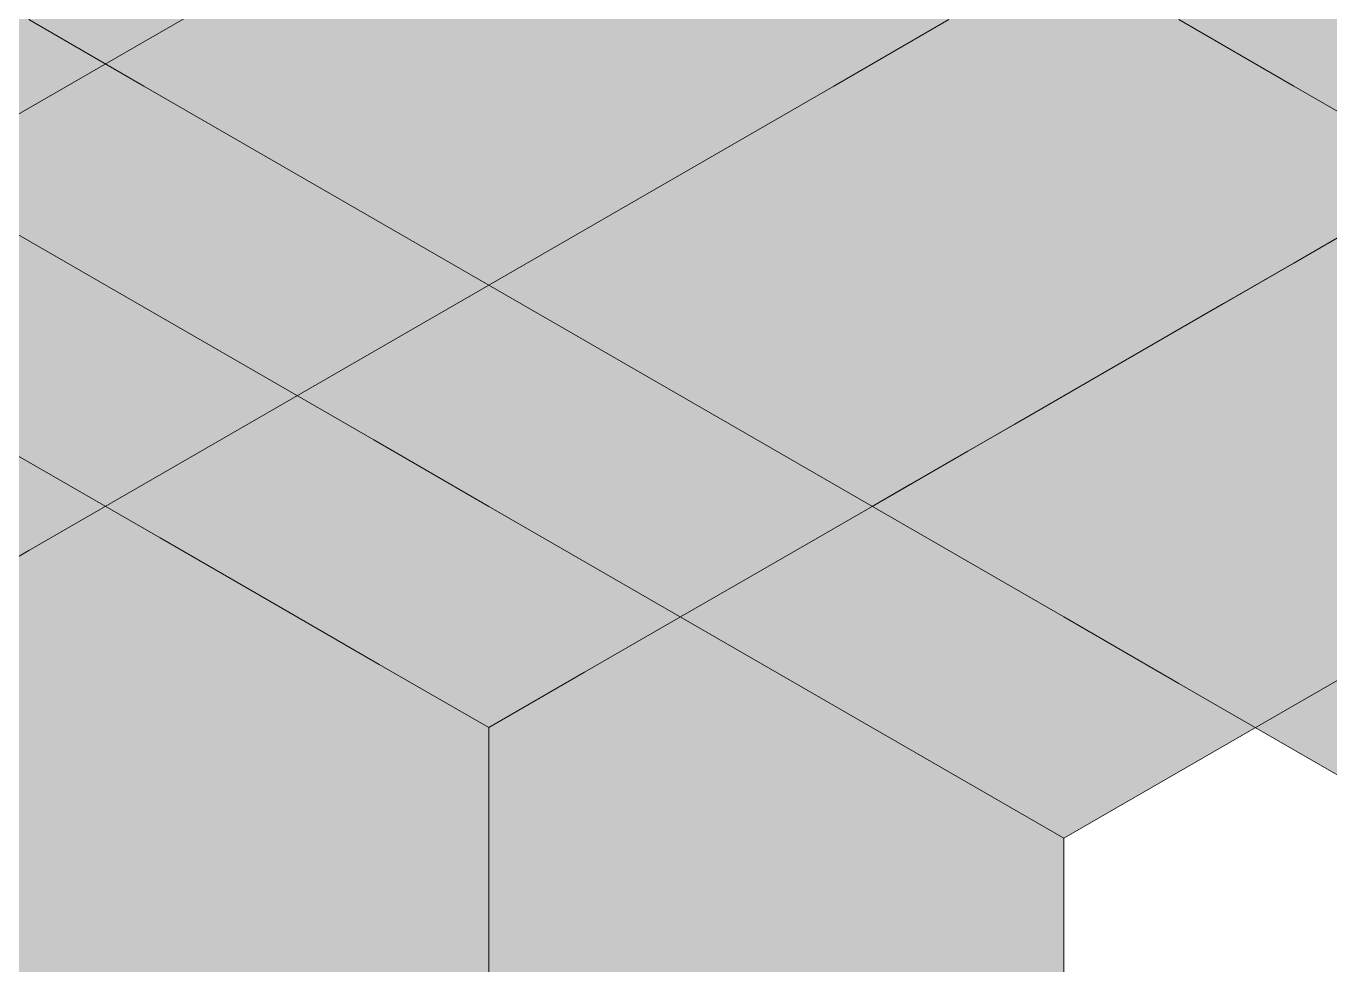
# Model space of a CAD drawing. Header units: metres. Extents: x 349122 to 349453, y 9281252 to 9281971.
# Drawn here: x 349264.4203 to 349264.7149, y 9281655.9414 to 9281656.1536 of the extents above; entities that cross this region are included whole.
import ezdxf

# ---------------------------------------------------------------- set-up
doc = ezdxf.new("R2010")
doc.units = ezdxf.units.M
doc.header["$LTSCALE"] = 0.25
doc.layers.add('ISO-3D', color=7, linetype='CONTINUOUS', lineweight=13)
doc.layers.add('ISO-3D-ARISTAS', color=250, linetype='CONTINUOUS', lineweight=13)

msp = doc.modelspace()

# ---------------------------------------------------------------- linework, layer by layer
at = {"layer": 'ISO-3D', "true_color": 0x9e9d98}
for points in [[(349264.47285, 9281656.15312), (349264.44687, 9281656.16812), (349264.47285, 9281656.18125), (349264.44687, 9281656.19625)], [(349264.52481, 9281656.15125), (349264.49883, 9281656.16625), (349264.52481, 9281656.17937), (349264.49883, 9281656.19437)], [(349264.57677, 9281656.14937), (349264.55079, 9281656.16437), (349264.57677, 9281656.1775), (349264.55079, 9281656.1925)], [(349264.62873, 9281656.1475), (349264.60275, 9281656.1625), (349264.62873, 9281656.17562), (349264.60275, 9281656.19062)], [(349264.68069, 9281656.14562), (349264.65471, 9281656.16062), (349264.68069, 9281656.17375), (349264.65471, 9281656.18875)], [(349264.73265, 9281656.14375), (349264.70667, 9281656.15875), (349264.73265, 9281656.17187), (349264.70667, 9281656.18687)], [(349264.44687, 9281656.14), (349264.42088, 9281656.155), (349264.44687, 9281656.16812), (349264.42088, 9281656.18312)], [(349264.70667, 9281656.14), (349264.68069, 9281656.155), (349264.70667, 9281656.16895), (349264.68069, 9281656.18395)], [(349264.49883, 9281656.13812), (349264.47285, 9281656.15312), (349264.49883, 9281656.16625), (349264.47285, 9281656.18125)], [(349264.55079, 9281656.13625), (349264.52481, 9281656.15125), (349264.55079, 9281656.16437), (349264.52481, 9281656.17937)], [(349264.60275, 9281656.13437), (349264.57677, 9281656.14937), (349264.60275, 9281656.1625), (349264.57677, 9281656.1775)], [(349264.65471, 9281656.1325), (349264.62873, 9281656.1475), (349264.65471, 9281656.16062), (349264.62873, 9281656.17562)], [(349264.70667, 9281656.13062), (349264.68069, 9281656.14562), (349264.70667, 9281656.15875), (349264.68069, 9281656.17375)], [(349264.47285, 9281656.125), (349264.44687, 9281656.14), (349264.47285, 9281656.15312), (349264.44687, 9281656.16812)], [(349264.73265, 9281656.125), (349264.70667, 9281656.14), (349264.73265, 9281656.15395), (349264.70667, 9281656.16895)], [(349264.52481, 9281656.12312), (349264.49883, 9281656.13812), (349264.52481, 9281656.15125), (349264.49883, 9281656.16625)], [(349264.57677, 9281656.12125), (349264.55079, 9281656.13625), (349264.57677, 9281656.14937), (349264.55079, 9281656.16437)], [(349264.62873, 9281656.11937), (349264.60275, 9281656.13437), (349264.62873, 9281656.1475), (349264.60275, 9281656.1625)], [(349264.68069, 9281656.1175), (349264.65471, 9281656.1325), (349264.68069, 9281656.14562), (349264.65471, 9281656.16062)], [(349264.73265, 9281656.11562), (349264.70667, 9281656.13062), (349264.73265, 9281656.14375), (349264.70667, 9281656.15875)], [(349264.49883, 9281656.11), (349264.47285, 9281656.125), (349264.49883, 9281656.13812), (349264.47285, 9281656.15312)], [(349264.55079, 9281656.10812), (349264.52481, 9281656.12312), (349264.55079, 9281656.13625), (349264.52481, 9281656.15125)], [(349264.60275, 9281656.10625), (349264.57677, 9281656.12125), (349264.60275, 9281656.13437), (349264.57677, 9281656.14937)], [(349264.65471, 9281656.10437), (349264.62873, 9281656.11937), (349264.65471, 9281656.1325), (349264.62873, 9281656.1475)], [(349264.70667, 9281656.1025), (349264.68069, 9281656.1175), (349264.70667, 9281656.13062), (349264.68069, 9281656.14562)], [(349264.52481, 9281656.095), (349264.49883, 9281656.11), (349264.52481, 9281656.12312), (349264.49883, 9281656.13812)], [(349264.57677, 9281656.09312), (349264.55079, 9281656.10812), (349264.57677, 9281656.12125), (349264.55079, 9281656.13625)], [(349264.62873, 9281656.09125), (349264.60275, 9281656.10625), (349264.62873, 9281656.11937), (349264.60275, 9281656.13437)], [(349264.68069, 9281656.08937), (349264.65471, 9281656.10437), (349264.68069, 9281656.1175), (349264.65471, 9281656.1325)], [(349264.73265, 9281656.0875), (349264.70667, 9281656.1025), (349264.73265, 9281656.11562), (349264.70667, 9281656.13062)], [(349264.55079, 9281656.08), (349264.52481, 9281656.095), (349264.55079, 9281656.10812), (349264.52481, 9281656.12312)], [(349264.60275, 9281656.07812), (349264.57677, 9281656.09312), (349264.60275, 9281656.10625), (349264.57677, 9281656.12125)], [(349264.42088, 9281656.08), (349264.3949, 9281656.095), (349264.42088, 9281656.105), (349264.3949, 9281656.12)], [(349264.65471, 9281656.07625), (349264.62873, 9281656.09125), (349264.65471, 9281656.10437), (349264.62873, 9281656.11937)], [(349264.70667, 9281656.07437), (349264.68069, 9281656.08937), (349264.70667, 9281656.1025), (349264.68069, 9281656.1175)], [(349264.57677, 9281656.065), (349264.55079, 9281656.08), (349264.57677, 9281656.09312), (349264.55079, 9281656.10812)], [(349264.62873, 9281656.06312), (349264.60275, 9281656.07812), (349264.62873, 9281656.09125), (349264.60275, 9281656.10625)], [(349264.44687, 9281656.065), (349264.42088, 9281656.08), (349264.44687, 9281656.09), (349264.42088, 9281656.105)], [(349264.68069, 9281656.06125), (349264.65471, 9281656.07625), (349264.68069, 9281656.08937), (349264.65471, 9281656.10437)], [(349264.73265, 9281656.05937), (349264.70667, 9281656.07437), (349264.73265, 9281656.0875), (349264.70667, 9281656.1025)], [(349264.42088, 9281656.055), (349264.3949, 9281656.07), (349264.42088, 9281656.08), (349264.3949, 9281656.095)], [(349264.60275, 9281656.05), (349264.57677, 9281656.065), (349264.60275, 9281656.07812), (349264.57677, 9281656.09312)], [(349264.65471, 9281656.04812), (349264.62873, 9281656.06312), (349264.65471, 9281656.07625), (349264.62873, 9281656.09125)], [(349264.47285, 9281656.05), (349264.44687, 9281656.065), (349264.47285, 9281656.075), (349264.44687, 9281656.09)], [(349264.70667, 9281656.04625), (349264.68069, 9281656.06125), (349264.70667, 9281656.07437), (349264.68069, 9281656.08937)], [(349264.44687, 9281656.04), (349264.42088, 9281656.055), (349264.44687, 9281656.065), (349264.42088, 9281656.08)], [(349264.62873, 9281656.035), (349264.60275, 9281656.05), (349264.62873, 9281656.06312), (349264.60275, 9281656.07812)], [(349264.49883, 9281656.035), (349264.47285, 9281656.05), (349264.49883, 9281656.06), (349264.47285, 9281656.075)], [(349264.68069, 9281656.03312), (349264.65471, 9281656.04812), (349264.68069, 9281656.06125), (349264.65471, 9281656.07625)], [(349264.73265, 9281656.03125), (349264.70667, 9281656.04625), (349264.73265, 9281656.05937), (349264.70667, 9281656.07437)], [(349264.42088, 9281656.03), (349264.3949, 9281656.045), (349264.42088, 9281656.055), (349264.3949, 9281656.07)], [(349264.42583, 9281656.02548), (349264.40109, 9281656.03976), (349264.42583, 9281656.05214), (349264.40109, 9281656.06643)], [(349264.47285, 9281656.025), (349264.44687, 9281656.04), (349264.47285, 9281656.05), (349264.44687, 9281656.065)], [(349264.65471, 9281656.02), (349264.62873, 9281656.035), (349264.65471, 9281656.04812), (349264.62873, 9281656.06312)], [(349264.52481, 9281656.02), (349264.49883, 9281656.035), (349264.52481, 9281656.045), (349264.49883, 9281656.06)], [(349264.70667, 9281656.01812), (349264.68069, 9281656.03312), (349264.70667, 9281656.04625), (349264.68069, 9281656.06125)], [(349264.44687, 9281656.015), (349264.42088, 9281656.03), (349264.44687, 9281656.04), (349264.42088, 9281656.055)], [(349264.45058, 9281656.01119), (349264.42583, 9281656.02548), (349264.45058, 9281656.03786), (349264.42583, 9281656.05214)], [(349264.49883, 9281656.01), (349264.47285, 9281656.025), (349264.49883, 9281656.035), (349264.47285, 9281656.05)], [(349264.68069, 9281656.005), (349264.65471, 9281656.02), (349264.68069, 9281656.03312), (349264.65471, 9281656.04812)], [(349264.42088, 9281656.005), (349264.3949, 9281656.02), (349264.42088, 9281656.03), (349264.3949, 9281656.045)], [(349264.55079, 9281656.005), (349264.52481, 9281656.02), (349264.55079, 9281656.03), (349264.52481, 9281656.045)], [(349264.73265, 9281656.00312), (349264.70667, 9281656.01812), (349264.73265, 9281656.03125), (349264.70667, 9281656.04625)], [(349264.42583, 9281655.99881), (349264.40109, 9281656.0131), (349264.42583, 9281656.02548), (349264.40109, 9281656.03976)], [(349264.47285, 9281656), (349264.44687, 9281656.015), (349264.47285, 9281656.025), (349264.44687, 9281656.04)], [(349264.47532, 9281655.9969), (349264.45058, 9281656.01119), (349264.47532, 9281656.02357), (349264.45058, 9281656.03786)], [(349264.52481, 9281655.995), (349264.49883, 9281656.01), (349264.52481, 9281656.02), (349264.49883, 9281656.035)], [(349264.70667, 9281655.99), (349264.68069, 9281656.005), (349264.70667, 9281656.01812), (349264.68069, 9281656.03312)], [(349264.44687, 9281655.99), (349264.42088, 9281656.005), (349264.44687, 9281656.015), (349264.42088, 9281656.03)], [(349264.57677, 9281655.99), (349264.55079, 9281656.005), (349264.57677, 9281656.015), (349264.55079, 9281656.03)], [(349264.45058, 9281655.98452), (349264.42583, 9281655.99881), (349264.45058, 9281656.01119), (349264.42583, 9281656.02548)], [(349264.49883, 9281655.985), (349264.47285, 9281656), (349264.49883, 9281656.01), (349264.47285, 9281656.025)], [(349264.50006, 9281655.98262), (349264.47532, 9281655.9969), (349264.50006, 9281656.00929), (349264.47532, 9281656.02357)], [(349264.42088, 9281655.97687), (349264.3949, 9281655.99187), (349264.42088, 9281656.005), (349264.3949, 9281656.02)], [(349264.55079, 9281655.98), (349264.52481, 9281655.995), (349264.55079, 9281656.005), (349264.52481, 9281656.02)], [(349264.73265, 9281655.975), (349264.70667, 9281655.99), (349264.73265, 9281656.00312), (349264.70667, 9281656.01812)], [(349264.47285, 9281655.975), (349264.44687, 9281655.99), (349264.47285, 9281656), (349264.44687, 9281656.015)], [(349264.60275, 9281655.975), (349264.57677, 9281655.99), (349264.60275, 9281656), (349264.57677, 9281656.015)], [(349264.42583, 9281655.97214), (349264.40109, 9281655.98643), (349264.42583, 9281655.99881), (349264.40109, 9281656.0131)], [(349264.47532, 9281655.97024), (349264.45058, 9281655.98452), (349264.47532, 9281655.9969), (349264.45058, 9281656.01119)], [(349264.52481, 9281655.97), (349264.49883, 9281655.985), (349264.52481, 9281655.995), (349264.49883, 9281656.01)], [(349264.52481, 9281655.96833), (349264.50006, 9281655.98262), (349264.52481, 9281655.995), (349264.50006, 9281656.00929)], [(349264.44687, 9281655.96187), (349264.42088, 9281655.97687), (349264.44687, 9281655.99), (349264.42088, 9281656.005)], [(349264.57677, 9281655.965), (349264.55079, 9281655.98), (349264.57677, 9281655.99), (349264.55079, 9281656.005)], [(349264.49883, 9281655.96), (349264.47285, 9281655.975), (349264.49883, 9281655.985), (349264.47285, 9281656)], [(349264.62873, 9281655.96), (349264.60275, 9281655.975), (349264.62873, 9281655.985), (349264.60275, 9281656)], [(349264.45058, 9281655.95786), (349264.42583, 9281655.97214), (349264.45058, 9281655.98452), (349264.42583, 9281655.99881)], [(349264.50006, 9281655.95595), (349264.47532, 9281655.97024), (349264.50006, 9281655.98262), (349264.47532, 9281655.9969)], [(349264.55079, 9281655.955), (349264.52481, 9281655.97), (349264.55079, 9281655.98), (349264.52481, 9281655.995)], [(349264.42088, 9281655.94875), (349264.3949, 9281655.96375), (349264.42088, 9281655.97687), (349264.3949, 9281655.99187)], [(349264.47285, 9281655.94687), (349264.44687, 9281655.96187), (349264.47285, 9281655.975), (349264.44687, 9281655.99)], [(349264.60275, 9281655.95), (349264.57677, 9281655.965), (349264.60275, 9281655.975), (349264.57677, 9281655.99)], [(349264.42583, 9281655.95214), (349264.40109, 9281655.96643), (349264.42583, 9281655.97214), (349264.40109, 9281655.98643)], [(349264.47532, 9281655.94357), (349264.45058, 9281655.95786), (349264.47532, 9281655.97024), (349264.45058, 9281655.98452)], [(349264.52481, 9281655.945), (349264.49883, 9281655.96), (349264.52481, 9281655.97), (349264.49883, 9281655.985)], [(349264.52481, 9281655.94167), (349264.50006, 9281655.95595), (349264.52481, 9281655.96833), (349264.50006, 9281655.98262)], [(349264.65471, 9281655.945), (349264.62873, 9281655.96), (349264.65471, 9281655.97), (349264.62873, 9281655.985)], [(349264.57677, 9281655.94), (349264.55079, 9281655.955), (349264.57677, 9281655.965), (349264.55079, 9281655.98)], [(349264.44687, 9281655.93375), (349264.42088, 9281655.94875), (349264.44687, 9281655.96187), (349264.42088, 9281655.97687)], [(349264.49883, 9281655.93187), (349264.47285, 9281655.94687), (349264.49883, 9281655.96), (349264.47285, 9281655.975)], [(349264.62873, 9281655.935), (349264.60275, 9281655.95), (349264.62873, 9281655.96), (349264.60275, 9281655.975)], [(349264.45058, 9281655.93786), (349264.42583, 9281655.95214), (349264.45058, 9281655.95786), (349264.42583, 9281655.97214)], [(349264.50006, 9281655.92929), (349264.47532, 9281655.94357), (349264.50006, 9281655.95595), (349264.47532, 9281655.97024)], [(349264.55079, 9281655.93), (349264.52481, 9281655.945), (349264.55079, 9281655.955), (349264.52481, 9281655.97)], [(349264.42583, 9281655.9232), (349264.40109, 9281655.93748), (349264.42583, 9281655.95214), (349264.40109, 9281655.96643)], [(349264.60275, 9281655.925), (349264.57677, 9281655.94), (349264.60275, 9281655.95), (349264.57677, 9281655.965)], [(349264.42088, 9281655.92062), (349264.3949, 9281655.93562), (349264.42088, 9281655.94875), (349264.3949, 9281655.96375)], [(349264.47285, 9281655.91875), (349264.44687, 9281655.93375), (349264.47285, 9281655.94687), (349264.44687, 9281655.96187)], [(349264.52481, 9281655.91687), (349264.49883, 9281655.93187), (349264.52481, 9281655.945), (349264.49883, 9281655.96)], [(349264.65471, 9281655.92), (349264.62873, 9281655.935), (349264.65471, 9281655.945), (349264.62873, 9281655.96)], [(349264.47532, 9281655.92357), (349264.45058, 9281655.93786), (349264.47532, 9281655.94357), (349264.45058, 9281655.95786)], [(349264.52481, 9281655.915), (349264.50006, 9281655.92929), (349264.52481, 9281655.94167), (349264.50006, 9281655.95595)], [(349264.57677, 9281655.915), (349264.55079, 9281655.93), (349264.57677, 9281655.94), (349264.55079, 9281655.955)], [(349264.45058, 9281655.90891), (349264.42583, 9281655.9232), (349264.45058, 9281655.93786), (349264.42583, 9281655.95214)], [(349264.62873, 9281655.91), (349264.60275, 9281655.925), (349264.62873, 9281655.935), (349264.60275, 9281655.95)], [(349264.44687, 9281655.90562), (349264.42088, 9281655.92062), (349264.44687, 9281655.93375), (349264.42088, 9281655.94875)], [(349264.49883, 9281655.90375), (349264.47285, 9281655.91875), (349264.49883, 9281655.93187), (349264.47285, 9281655.94687)], [(349264.55079, 9281655.90187), (349264.52481, 9281655.91687), (349264.55079, 9281655.93), (349264.52481, 9281655.945)], [(349264.50006, 9281655.90929), (349264.47532, 9281655.92357), (349264.50006, 9281655.92929), (349264.47532, 9281655.94357)]]:
    msp.add_solid(points, dxfattribs=at)
at = {"layer": 'ISO-3D', "true_color": 0x8e8d88}
for points in [[(349264.60275, 9281656.165), (349264.57677, 9281656.15), (349264.60275, 9281656.19), (349264.57677, 9281656.175)], [(349264.55079, 9281656.16), (349264.52481, 9281656.145), (349264.55079, 9281656.185), (349264.52481, 9281656.17)], [(349264.49883, 9281656.155), (349264.47285, 9281656.14), (349264.49883, 9281656.18), (349264.47285, 9281656.165)], [(349264.62873, 9281656.155), (349264.60275, 9281656.14), (349264.62873, 9281656.18), (349264.60275, 9281656.165)], [(349264.57677, 9281656.15), (349264.55079, 9281656.135), (349264.57677, 9281656.175), (349264.55079, 9281656.16)], [(349264.52481, 9281656.145), (349264.49883, 9281656.13), (349264.52481, 9281656.17), (349264.49883, 9281656.155)], [(349264.47285, 9281656.14), (349264.44687, 9281656.125), (349264.47285, 9281656.165), (349264.44687, 9281656.15)], [(349264.60275, 9281656.14), (349264.57677, 9281656.125), (349264.60275, 9281656.165), (349264.57677, 9281656.15)], [(349264.55079, 9281656.135), (349264.52481, 9281656.12), (349264.55079, 9281656.16), (349264.52481, 9281656.145)], [(349264.49883, 9281656.13), (349264.47285, 9281656.115), (349264.49883, 9281656.155), (349264.47285, 9281656.14)], [(349264.44687, 9281656.125), (349264.42088, 9281656.11), (349264.44687, 9281656.15), (349264.42088, 9281656.135)], [(349264.57677, 9281656.125), (349264.55079, 9281656.11), (349264.57677, 9281656.15), (349264.55079, 9281656.135)], [(349264.52481, 9281656.12), (349264.49883, 9281656.105), (349264.52481, 9281656.145), (349264.49883, 9281656.13)], [(349264.47285, 9281656.115), (349264.44687, 9281656.1), (349264.47285, 9281656.14), (349264.44687, 9281656.125)], [(349264.42088, 9281656.11), (349264.3949, 9281656.095), (349264.42088, 9281656.135), (349264.3949, 9281656.12)], [(349264.55079, 9281656.11), (349264.52481, 9281656.095), (349264.55079, 9281656.135), (349264.52481, 9281656.12)], [(349264.49883, 9281656.105), (349264.47285, 9281656.09), (349264.49883, 9281656.13), (349264.47285, 9281656.115)], [(349264.44687, 9281656.1), (349264.42088, 9281656.085), (349264.44687, 9281656.125), (349264.42088, 9281656.11)], [(349264.52481, 9281656.095), (349264.49883, 9281656.08), (349264.52481, 9281656.12), (349264.49883, 9281656.105)], [(349264.47285, 9281656.09), (349264.44687, 9281656.075), (349264.47285, 9281656.115), (349264.44687, 9281656.1)], [(349264.73265, 9281656.08833), (349264.70667, 9281656.07333), (349264.73265, 9281656.115), (349264.70667, 9281656.1)], [(349264.42088, 9281656.085), (349264.3949, 9281656.07), (349264.42088, 9281656.11), (349264.3949, 9281656.095)], [(349264.49883, 9281656.08), (349264.47285, 9281656.065), (349264.49883, 9281656.105), (349264.47285, 9281656.09)], [(349264.44687, 9281656.075), (349264.42088, 9281656.06), (349264.44687, 9281656.1), (349264.42088, 9281656.085)], [(349264.70667, 9281656.07333), (349264.68069, 9281656.05833), (349264.70667, 9281656.1), (349264.68069, 9281656.085)], [(349264.47285, 9281656.065), (349264.44687, 9281656.05), (349264.47285, 9281656.09), (349264.44687, 9281656.075)], [(349264.73265, 9281656.06167), (349264.70667, 9281656.04667), (349264.73265, 9281656.08833), (349264.70667, 9281656.07333)], [(349264.42088, 9281656.06), (349264.3949, 9281656.045), (349264.42088, 9281656.085), (349264.3949, 9281656.07)], [(349264.68069, 9281656.05833), (349264.65471, 9281656.04333), (349264.68069, 9281656.085), (349264.65471, 9281656.07)], [(349264.44687, 9281656.05), (349264.42088, 9281656.035), (349264.44687, 9281656.075), (349264.42088, 9281656.06)], [(349264.70667, 9281656.04667), (349264.68069, 9281656.03167), (349264.70667, 9281656.07333), (349264.68069, 9281656.05833)], [(349264.65471, 9281656.04333), (349264.63306, 9281656.03083), (349264.65471, 9281656.07), (349264.63306, 9281656.0575)], [(349264.42088, 9281656.035), (349264.3949, 9281656.02), (349264.42088, 9281656.06), (349264.3949, 9281656.045)], [(349264.73265, 9281656.035), (349264.70667, 9281656.02), (349264.73265, 9281656.06167), (349264.70667, 9281656.04667)], [(349264.63306, 9281656.03083), (349264.61141, 9281656.01833), (349264.63306, 9281656.0575), (349264.61141, 9281656.045)], [(349264.68069, 9281656.03167), (349264.65471, 9281656.01667), (349264.68069, 9281656.05833), (349264.65471, 9281656.04333)], [(349264.61141, 9281656.01833), (349264.58976, 9281656.00583), (349264.61141, 9281656.045), (349264.58976, 9281656.0325)], [(349264.70667, 9281656.02), (349264.68069, 9281656.005), (349264.70667, 9281656.04667), (349264.68069, 9281656.03167)], [(349264.65471, 9281656.01667), (349264.63306, 9281656.00417), (349264.65471, 9281656.04333), (349264.63306, 9281656.03083)], [(349264.58976, 9281656.00583), (349264.56811, 9281655.99333), (349264.58976, 9281656.0325), (349264.56811, 9281656.02)], [(349264.73265, 9281656.015), (349264.70667, 9281656), (349264.73265, 9281656.035), (349264.70667, 9281656.02)], [(349264.63306, 9281656.00417), (349264.61141, 9281655.99167), (349264.63306, 9281656.03083), (349264.61141, 9281656.01833)], [(349264.68069, 9281656.005), (349264.65471, 9281655.99), (349264.68069, 9281656.03167), (349264.65471, 9281656.01667)], [(349264.56811, 9281655.99333), (349264.54646, 9281655.98083), (349264.56811, 9281656.02), (349264.54646, 9281656.0075)], [(349264.61141, 9281655.99167), (349264.58976, 9281655.97917), (349264.61141, 9281656.01833), (349264.58976, 9281656.00583)], [(349264.70667, 9281656), (349264.68069, 9281655.985), (349264.70667, 9281656.02), (349264.68069, 9281656.005)], [(349264.65471, 9281655.99), (349264.63306, 9281655.9775), (349264.65471, 9281656.01667), (349264.63306, 9281656.00417)], [(349264.54646, 9281655.98083), (349264.52481, 9281655.96833), (349264.54646, 9281656.0075), (349264.52481, 9281655.995)], [(349264.58976, 9281655.97917), (349264.56811, 9281655.96667), (349264.58976, 9281656.00583), (349264.56811, 9281655.99333)], [(349264.63306, 9281655.9775), (349264.61141, 9281655.965), (349264.63306, 9281656.00417), (349264.61141, 9281655.99167)], [(349264.68069, 9281655.985), (349264.65471, 9281655.97), (349264.68069, 9281656.005), (349264.65471, 9281655.99)], [(349264.56811, 9281655.96667), (349264.54646, 9281655.95417), (349264.56811, 9281655.99333), (349264.54646, 9281655.98083)], [(349264.61141, 9281655.965), (349264.58976, 9281655.9525), (349264.61141, 9281655.99167), (349264.58976, 9281655.97917)], [(349264.65471, 9281655.97), (349264.63306, 9281655.9575), (349264.65471, 9281655.99), (349264.63306, 9281655.9775)], [(349264.54646, 9281655.95417), (349264.52481, 9281655.94167), (349264.54646, 9281655.98083), (349264.52481, 9281655.96833)], [(349264.58976, 9281655.9525), (349264.56811, 9281655.94), (349264.58976, 9281655.97917), (349264.56811, 9281655.96667)], [(349264.63306, 9281655.9575), (349264.61141, 9281655.945), (349264.63306, 9281655.9775), (349264.61141, 9281655.965)], [(349264.65471, 9281655.94105), (349264.63306, 9281655.92855), (349264.65471, 9281655.97), (349264.63306, 9281655.9575)], [(349264.56811, 9281655.94), (349264.54646, 9281655.9275), (349264.56811, 9281655.96667), (349264.54646, 9281655.95417)], [(349264.61141, 9281655.945), (349264.58976, 9281655.9325), (349264.61141, 9281655.965), (349264.58976, 9281655.9525)], [(349264.63306, 9281655.92855), (349264.61141, 9281655.91605), (349264.63306, 9281655.9575), (349264.61141, 9281655.945)], [(349264.54646, 9281655.9275), (349264.52481, 9281655.915), (349264.54646, 9281655.95417), (349264.52481, 9281655.94167)], [(349264.58976, 9281655.9325), (349264.56811, 9281655.92), (349264.58976, 9281655.9525), (349264.56811, 9281655.94)], [(349264.61141, 9281655.91605), (349264.58976, 9281655.90355), (349264.61141, 9281655.945), (349264.58976, 9281655.9325)]]:
    msp.add_solid(points, dxfattribs=at)
at = {"layer": 'ISO-3D', "true_color": 0xb0aea8}
for points in [[(349264.49017, 9281656.165), (349264.46852, 9281656.1525), (349264.46419, 9281656.18), (349264.44254, 9281656.1675)], [(349264.52481, 9281656.165), (349264.49883, 9281656.15), (349264.49883, 9281656.18), (349264.47285, 9281656.165)], [(349264.57677, 9281656.165), (349264.55079, 9281656.15), (349264.55079, 9281656.18), (349264.52481, 9281656.165)], [(349264.60708, 9281656.1675), (349264.5811, 9281656.1525), (349264.58543, 9281656.18), (349264.55945, 9281656.165)], [(349264.62873, 9281656.165), (349264.60275, 9281656.15), (349264.60275, 9281656.18), (349264.57677, 9281656.165)], [(349264.68069, 9281656.165), (349264.65471, 9281656.15), (349264.65471, 9281656.18), (349264.62873, 9281656.165)], [(349264.73265, 9281656.165), (349264.70667, 9281656.15), (349264.70667, 9281656.18), (349264.68069, 9281656.165)], [(349264.47044, 9281656.16361), (349264.44687, 9281656.15), (349264.4457, 9281656.1779), (349264.42212, 9281656.16429)], [(349264.51876, 9281656.16294), (349264.49518, 9281656.14933), (349264.49402, 9281656.17722), (349264.47044, 9281656.16361)], [(349264.5378, 9281656.1625), (349264.51615, 9281656.15), (349264.51182, 9281656.1775), (349264.49017, 9281656.165)], [(349264.55945, 9281656.165), (349264.53347, 9281656.15), (349264.5378, 9281656.1775), (349264.51182, 9281656.1625)], [(349264.51182, 9281656.1625), (349264.48584, 9281656.1475), (349264.49017, 9281656.175), (349264.46419, 9281656.16)], [(349264.56708, 9281656.16226), (349264.5435, 9281656.14865), (349264.54233, 9281656.17655), (349264.51876, 9281656.16294)], [(349264.58543, 9281656.16), (349264.56378, 9281656.1475), (349264.55945, 9281656.175), (349264.5378, 9281656.1625)], [(349264.6154, 9281656.16159), (349264.59182, 9281656.14798), (349264.59065, 9281656.17587), (349264.56708, 9281656.16226)], [(349264.66372, 9281656.16091), (349264.64014, 9281656.1473), (349264.63897, 9281656.1752), (349264.6154, 9281656.16159)], [(349264.71203, 9281656.16024), (349264.68846, 9281656.14663), (349264.68729, 9281656.17452), (349264.66372, 9281656.16091)], [(349264.76035, 9281656.15956), (349264.73678, 9281656.14595), (349264.73561, 9281656.17385), (349264.71203, 9281656.16024)], [(349264.46419, 9281656.16), (349264.43821, 9281656.145), (349264.44254, 9281656.1725), (349264.41655, 9281656.1575)], [(349264.63306, 9281656.1575), (349264.61141, 9281656.145), (349264.60708, 9281656.1725), (349264.58543, 9281656.16)], [(349264.68069, 9281656.155), (349264.65904, 9281656.1425), (349264.65471, 9281656.17), (349264.63306, 9281656.1575)], [(349264.46852, 9281656.1525), (349264.44687, 9281656.14), (349264.44254, 9281656.1675), (349264.42088, 9281656.155)], [(349264.49883, 9281656.15), (349264.47285, 9281656.135), (349264.47285, 9281656.165), (349264.44687, 9281656.15)], [(349264.51615, 9281656.15), (349264.4945, 9281656.1375), (349264.49017, 9281656.165), (349264.46852, 9281656.1525)], [(349264.55079, 9281656.15), (349264.52481, 9281656.135), (349264.52481, 9281656.165), (349264.49883, 9281656.15)], [(349264.5811, 9281656.1525), (349264.55512, 9281656.1375), (349264.55945, 9281656.165), (349264.53347, 9281656.15)], [(349264.60275, 9281656.15), (349264.57677, 9281656.135), (349264.57677, 9281656.165), (349264.55079, 9281656.15)], [(349264.62873, 9281656.155), (349264.60275, 9281656.14), (349264.60708, 9281656.1675), (349264.5811, 9281656.1525)], [(349264.65471, 9281656.15), (349264.62873, 9281656.135), (349264.62873, 9281656.165), (349264.60275, 9281656.15)], [(349264.70667, 9281656.15), (349264.68069, 9281656.135), (349264.68069, 9281656.165), (349264.65471, 9281656.15)], [(349264.75863, 9281656.15), (349264.73265, 9281656.135), (349264.73265, 9281656.165), (349264.70667, 9281656.15)], [(349264.44687, 9281656.15), (349264.43821, 9281656.145), (349264.42212, 9281656.16429), (349264.41346, 9281656.15929)], [(349264.49518, 9281656.14933), (349264.47161, 9281656.13571), (349264.47044, 9281656.16361), (349264.44687, 9281656.15)], [(349264.53347, 9281656.15), (349264.50749, 9281656.135), (349264.51182, 9281656.1625), (349264.48584, 9281656.1475)], [(349264.5435, 9281656.14865), (349264.51993, 9281656.13504), (349264.51876, 9281656.16294), (349264.49518, 9281656.14933)], [(349264.56378, 9281656.1475), (349264.54213, 9281656.135), (349264.5378, 9281656.1625), (349264.51615, 9281656.15)], [(349264.59182, 9281656.14798), (349264.56825, 9281656.13437), (349264.56708, 9281656.16226), (349264.5435, 9281656.14865)], [(349264.43821, 9281656.145), (349264.41655, 9281656.1325), (349264.41346, 9281656.15929), (349264.39181, 9281656.14679)], [(349264.48584, 9281656.1475), (349264.45986, 9281656.1325), (349264.46419, 9281656.16), (349264.43821, 9281656.145)], [(349264.61141, 9281656.145), (349264.58976, 9281656.1325), (349264.58543, 9281656.16), (349264.56378, 9281656.1475)], [(349264.64014, 9281656.1473), (349264.61657, 9281656.13369), (349264.6154, 9281656.16159), (349264.59182, 9281656.14798)], [(349264.68846, 9281656.14663), (349264.66488, 9281656.13302), (349264.66372, 9281656.16091), (349264.64014, 9281656.1473)], [(349264.73678, 9281656.14595), (349264.7132, 9281656.13234), (349264.71203, 9281656.16024), (349264.68846, 9281656.14663)], [(349264.43821, 9281656.145), (349264.41222, 9281656.13), (349264.41655, 9281656.1575), (349264.39057, 9281656.1425)], [(349264.65904, 9281656.1425), (349264.63739, 9281656.13), (349264.63306, 9281656.1575), (349264.61141, 9281656.145)], [(349264.70667, 9281656.14), (349264.68502, 9281656.1275), (349264.68069, 9281656.155), (349264.65904, 9281656.1425)], [(349264.4945, 9281656.1375), (349264.47285, 9281656.125), (349264.46852, 9281656.1525), (349264.44687, 9281656.14)], [(349264.60275, 9281656.14), (349264.57677, 9281656.125), (349264.5811, 9281656.1525), (349264.55512, 9281656.1375)], [(349264.47285, 9281656.135), (349264.44687, 9281656.12), (349264.44687, 9281656.15), (349264.42088, 9281656.135)], [(349264.47161, 9281656.13571), (349264.46295, 9281656.13071), (349264.44687, 9281656.15), (349264.43821, 9281656.145)], [(349264.50749, 9281656.135), (349264.48151, 9281656.12), (349264.48584, 9281656.1475), (349264.45986, 9281656.1325)], [(349264.51993, 9281656.13504), (349264.49635, 9281656.12143), (349264.49518, 9281656.14933), (349264.47161, 9281656.13571)], [(349264.52481, 9281656.135), (349264.49883, 9281656.12), (349264.49883, 9281656.15), (349264.47285, 9281656.135)], [(349264.54213, 9281656.135), (349264.52048, 9281656.1225), (349264.51615, 9281656.15), (349264.4945, 9281656.1375)], [(349264.55512, 9281656.1375), (349264.52914, 9281656.1225), (349264.53347, 9281656.15), (349264.50749, 9281656.135)], [(349264.56825, 9281656.13437), (349264.54467, 9281656.12075), (349264.5435, 9281656.14865), (349264.51993, 9281656.13504)], [(349264.57677, 9281656.135), (349264.55079, 9281656.12), (349264.55079, 9281656.15), (349264.52481, 9281656.135)], [(349264.58976, 9281656.1325), (349264.56811, 9281656.12), (349264.56378, 9281656.1475), (349264.54213, 9281656.135)], [(349264.61657, 9281656.13369), (349264.59299, 9281656.12008), (349264.59182, 9281656.14798), (349264.56825, 9281656.13437)], [(349264.62873, 9281656.135), (349264.60275, 9281656.12), (349264.60275, 9281656.15), (349264.57677, 9281656.135)], [(349264.66488, 9281656.13302), (349264.64131, 9281656.1194), (349264.64014, 9281656.1473), (349264.61657, 9281656.13369)], [(349264.68069, 9281656.135), (349264.65471, 9281656.12), (349264.65471, 9281656.15), (349264.62873, 9281656.135)], [(349264.73265, 9281656.135), (349264.70667, 9281656.12), (349264.70667, 9281656.15), (349264.68069, 9281656.135)], [(349264.45986, 9281656.1325), (349264.43387, 9281656.1175), (349264.43821, 9281656.145), (349264.41222, 9281656.13)], [(349264.46295, 9281656.13071), (349264.4413, 9281656.11821), (349264.43821, 9281656.145), (349264.41655, 9281656.1325)], [(349264.63739, 9281656.13), (349264.61574, 9281656.1175), (349264.61141, 9281656.145), (349264.58976, 9281656.1325)], [(349264.7132, 9281656.13234), (349264.68963, 9281656.11873), (349264.68846, 9281656.14663), (349264.66488, 9281656.13302)], [(349264.76152, 9281656.13167), (349264.73795, 9281656.11806), (349264.73678, 9281656.14595), (349264.7132, 9281656.13234)], [(349264.68502, 9281656.1275), (349264.66337, 9281656.115), (349264.65904, 9281656.1425), (349264.63739, 9281656.13)], [(349264.73265, 9281656.125), (349264.711, 9281656.1125), (349264.70667, 9281656.14), (349264.68502, 9281656.1275)], [(349264.49635, 9281656.12143), (349264.48769, 9281656.11643), (349264.47161, 9281656.13571), (349264.46295, 9281656.13071)], [(349264.52048, 9281656.1225), (349264.49883, 9281656.11), (349264.4945, 9281656.1375), (349264.47285, 9281656.125)], [(349264.57677, 9281656.125), (349264.55079, 9281656.11), (349264.55512, 9281656.1375), (349264.52914, 9281656.1225)], [(349264.44687, 9281656.12), (349264.42088, 9281656.105), (349264.42088, 9281656.135), (349264.3949, 9281656.12)], [(349264.4413, 9281656.11821), (349264.41965, 9281656.10571), (349264.41655, 9281656.1325), (349264.3949, 9281656.12)], [(349264.48151, 9281656.12), (349264.45553, 9281656.105), (349264.45986, 9281656.1325), (349264.43387, 9281656.1175)], [(349264.49883, 9281656.12), (349264.47285, 9281656.105), (349264.47285, 9281656.135), (349264.44687, 9281656.12)], [(349264.52914, 9281656.1225), (349264.50316, 9281656.1075), (349264.50749, 9281656.135), (349264.48151, 9281656.12)], [(349264.54467, 9281656.12075), (349264.5211, 9281656.10714), (349264.51993, 9281656.13504), (349264.49635, 9281656.12143)], [(349264.55079, 9281656.12), (349264.52481, 9281656.105), (349264.52481, 9281656.135), (349264.49883, 9281656.12)], [(349264.56811, 9281656.12), (349264.54646, 9281656.1075), (349264.54213, 9281656.135), (349264.52048, 9281656.1225)], [(349264.59299, 9281656.12008), (349264.56941, 9281656.10647), (349264.56825, 9281656.13437), (349264.54467, 9281656.12075)], [(349264.60275, 9281656.12), (349264.57677, 9281656.105), (349264.57677, 9281656.135), (349264.55079, 9281656.12)], [(349264.61574, 9281656.1175), (349264.59409, 9281656.105), (349264.58976, 9281656.1325), (349264.56811, 9281656.12)], [(349264.64131, 9281656.1194), (349264.61773, 9281656.10579), (349264.61657, 9281656.13369), (349264.59299, 9281656.12008)], [(349264.65471, 9281656.12), (349264.62873, 9281656.105), (349264.62873, 9281656.135), (349264.60275, 9281656.12)], [(349264.68963, 9281656.11873), (349264.66605, 9281656.10512), (349264.66488, 9281656.13302), (349264.64131, 9281656.1194)], [(349264.70667, 9281656.12), (349264.68069, 9281656.105), (349264.68069, 9281656.135), (349264.65471, 9281656.12)], [(349264.75863, 9281656.12), (349264.73265, 9281656.105), (349264.73265, 9281656.135), (349264.70667, 9281656.12)], [(349264.43387, 9281656.1175), (349264.40789, 9281656.1025), (349264.41222, 9281656.13), (349264.38624, 9281656.115)], [(349264.48769, 9281656.11643), (349264.46604, 9281656.10393), (349264.46295, 9281656.13071), (349264.4413, 9281656.11821)], [(349264.66337, 9281656.115), (349264.64172, 9281656.1025), (349264.63739, 9281656.13), (349264.61574, 9281656.1175)], [(349264.73795, 9281656.11806), (349264.71437, 9281656.10444), (349264.7132, 9281656.13234), (349264.68963, 9281656.11873)], [(349264.711, 9281656.1125), (349264.68935, 9281656.1), (349264.68502, 9281656.1275), (349264.66337, 9281656.115)], [(349264.75863, 9281656.11), (349264.73698, 9281656.0975), (349264.73265, 9281656.125), (349264.711, 9281656.1125)], [(349264.5211, 9281656.10714), (349264.51244, 9281656.10214), (349264.49635, 9281656.12143), (349264.48769, 9281656.11643)], [(349264.54646, 9281656.1075), (349264.52481, 9281656.095), (349264.52048, 9281656.1225), (349264.49883, 9281656.11)], [(349264.55079, 9281656.11), (349264.52481, 9281656.095), (349264.52914, 9281656.1225), (349264.50316, 9281656.1075)], [(349264.56941, 9281656.10647), (349264.54584, 9281656.09286), (349264.54467, 9281656.12075), (349264.5211, 9281656.10714)], [(349264.46604, 9281656.10393), (349264.44439, 9281656.09143), (349264.4413, 9281656.11821), (349264.41965, 9281656.10571)], [(349264.47285, 9281656.105), (349264.44687, 9281656.09), (349264.44687, 9281656.12), (349264.42088, 9281656.105)], [(349264.50316, 9281656.1075), (349264.47718, 9281656.0925), (349264.48151, 9281656.12), (349264.45553, 9281656.105)], [(349264.52481, 9281656.105), (349264.49883, 9281656.09), (349264.49883, 9281656.12), (349264.47285, 9281656.105)], [(349264.57677, 9281656.105), (349264.55079, 9281656.09), (349264.55079, 9281656.12), (349264.52481, 9281656.105)], [(349264.59409, 9281656.105), (349264.57244, 9281656.0925), (349264.56811, 9281656.12), (349264.54646, 9281656.1075)], [(349264.61773, 9281656.10579), (349264.59416, 9281656.09218), (349264.59299, 9281656.12008), (349264.56941, 9281656.10647)], [(349264.62873, 9281656.105), (349264.60275, 9281656.09), (349264.60275, 9281656.12), (349264.57677, 9281656.105)], [(349264.66605, 9281656.10512), (349264.64248, 9281656.09151), (349264.64131, 9281656.1194), (349264.61773, 9281656.10579)], [(349264.68069, 9281656.105), (349264.65471, 9281656.09), (349264.65471, 9281656.12), (349264.62873, 9281656.105)], [(349264.71437, 9281656.10444), (349264.6908, 9281656.09083), (349264.68963, 9281656.11873), (349264.66605, 9281656.10512)], [(349264.73265, 9281656.105), (349264.70667, 9281656.09), (349264.70667, 9281656.12), (349264.68069, 9281656.105)], [(349264.45553, 9281656.105), (349264.42954, 9281656.09), (349264.43387, 9281656.1175), (349264.40789, 9281656.1025)], [(349264.51244, 9281656.10214), (349264.49079, 9281656.08964), (349264.48769, 9281656.11643), (349264.46604, 9281656.10393)], [(349264.64172, 9281656.1025), (349264.62007, 9281656.09), (349264.61574, 9281656.1175), (349264.59409, 9281656.105)], [(349264.68935, 9281656.1), (349264.6677, 9281656.0875), (349264.66337, 9281656.115), (349264.64172, 9281656.1025)], [(349264.73698, 9281656.0975), (349264.71533, 9281656.085), (349264.711, 9281656.1125), (349264.68935, 9281656.1)], [(349264.52481, 9281656.095), (349264.49883, 9281656.08), (349264.50316, 9281656.1075), (349264.47718, 9281656.0925)], [(349264.54584, 9281656.09286), (349264.53718, 9281656.08786), (349264.5211, 9281656.10714), (349264.51244, 9281656.10214)], [(349264.57244, 9281656.0925), (349264.55079, 9281656.08), (349264.54646, 9281656.1075), (349264.52481, 9281656.095)], [(349264.59416, 9281656.09218), (349264.57058, 9281656.07857), (349264.56941, 9281656.10647), (349264.54584, 9281656.09286)], [(349264.44439, 9281656.09143), (349264.42274, 9281656.07893), (349264.41965, 9281656.10571), (349264.398, 9281656.09321)], [(349264.47718, 9281656.0925), (349264.4512, 9281656.0775), (349264.45553, 9281656.105), (349264.42954, 9281656.09)], [(349264.49079, 9281656.08964), (349264.46913, 9281656.07714), (349264.46604, 9281656.10393), (349264.44439, 9281656.09143)], [(349264.49883, 9281656.09), (349264.47285, 9281656.075), (349264.47285, 9281656.105), (349264.44687, 9281656.09)], [(349264.55079, 9281656.09), (349264.52481, 9281656.075), (349264.52481, 9281656.105), (349264.49883, 9281656.09)], [(349264.60275, 9281656.09), (349264.57677, 9281656.075), (349264.57677, 9281656.105), (349264.55079, 9281656.09)], [(349264.62007, 9281656.09), (349264.59842, 9281656.0775), (349264.59409, 9281656.105), (349264.57244, 9281656.0925)], [(349264.64248, 9281656.09151), (349264.6189, 9281656.0779), (349264.61773, 9281656.10579), (349264.59416, 9281656.09218)], [(349264.65471, 9281656.09), (349264.62873, 9281656.075), (349264.62873, 9281656.105), (349264.60275, 9281656.09)], [(349264.6908, 9281656.09083), (349264.66722, 9281656.07722), (349264.66605, 9281656.10512), (349264.64248, 9281656.09151)], [(349264.70667, 9281656.09), (349264.68069, 9281656.075), (349264.68069, 9281656.105), (349264.65471, 9281656.09)], [(349264.75863, 9281656.09), (349264.73265, 9281656.075), (349264.73265, 9281656.105), (349264.70667, 9281656.09)], [(349264.42954, 9281656.09), (349264.40356, 9281656.075), (349264.40789, 9281656.1025), (349264.38191, 9281656.0875)], [(349264.53718, 9281656.08786), (349264.51553, 9281656.07536), (349264.51244, 9281656.10214), (349264.49079, 9281656.08964)], [(349264.6677, 9281656.0875), (349264.64605, 9281656.075), (349264.64172, 9281656.1025), (349264.62007, 9281656.09)], [(349264.71533, 9281656.085), (349264.69368, 9281656.0725), (349264.68935, 9281656.1), (349264.6677, 9281656.0875)], [(349264.42274, 9281656.07893), (349264.40109, 9281656.06643), (349264.398, 9281656.09321), (349264.37635, 9281656.08071)], [(349264.46913, 9281656.07714), (349264.44748, 9281656.06464), (349264.44439, 9281656.09143), (349264.42274, 9281656.07893)], [(349264.49883, 9281656.08), (349264.47285, 9281656.065), (349264.47718, 9281656.0925), (349264.4512, 9281656.0775)], [(349264.57058, 9281656.07857), (349264.56192, 9281656.07357), (349264.54584, 9281656.09286), (349264.53718, 9281656.08786)], [(349264.59842, 9281656.0775), (349264.57677, 9281656.065), (349264.57244, 9281656.0925), (349264.55079, 9281656.08)], [(349264.6189, 9281656.0779), (349264.59533, 9281656.06429), (349264.59416, 9281656.09218), (349264.57058, 9281656.07857)], [(349264.66722, 9281656.07722), (349264.64365, 9281656.06361), (349264.64248, 9281656.09151), (349264.6189, 9281656.0779)], [(349264.4512, 9281656.0775), (349264.42521, 9281656.0625), (349264.42954, 9281656.09), (349264.40356, 9281656.075)], [(349264.51553, 9281656.07536), (349264.49388, 9281656.06286), (349264.49079, 9281656.08964), (349264.46913, 9281656.07714)], [(349264.52481, 9281656.075), (349264.49883, 9281656.06), (349264.49883, 9281656.09), (349264.47285, 9281656.075)], [(349264.57677, 9281656.075), (349264.55079, 9281656.06), (349264.55079, 9281656.09), (349264.52481, 9281656.075)], [(349264.62873, 9281656.075), (349264.60275, 9281656.06), (349264.60275, 9281656.09), (349264.57677, 9281656.075)], [(349264.64605, 9281656.075), (349264.6244, 9281656.0625), (349264.62007, 9281656.09), (349264.59842, 9281656.0775)], [(349264.68069, 9281656.075), (349264.65471, 9281656.06), (349264.65471, 9281656.09), (349264.62873, 9281656.075)], [(349264.73265, 9281656.075), (349264.70667, 9281656.06), (349264.70667, 9281656.09), (349264.68069, 9281656.075)], [(349264.56192, 9281656.07357), (349264.54027, 9281656.06107), (349264.53718, 9281656.08786), (349264.51553, 9281656.07536)], [(349264.69368, 9281656.0725), (349264.67203, 9281656.06), (349264.6677, 9281656.0875), (349264.64605, 9281656.075)], [(349264.74131, 9281656.07), (349264.71966, 9281656.0575), (349264.71533, 9281656.085), (349264.69368, 9281656.0725)], [(349264.44748, 9281656.06464), (349264.42583, 9281656.05214), (349264.42274, 9281656.07893), (349264.40109, 9281656.06643)], [(349264.47285, 9281656.065), (349264.44687, 9281656.05), (349264.4512, 9281656.0775), (349264.42521, 9281656.0625)], [(349264.49388, 9281656.06286), (349264.47223, 9281656.05036), (349264.46913, 9281656.07714), (349264.44748, 9281656.06464)], [(349264.59533, 9281656.06429), (349264.58667, 9281656.05929), (349264.57058, 9281656.07857), (349264.56192, 9281656.07357)], [(349264.6244, 9281656.0625), (349264.60275, 9281656.05), (349264.59842, 9281656.0775), (349264.57677, 9281656.065)], [(349264.64365, 9281656.06361), (349264.62007, 9281656.05), (349264.6189, 9281656.0779), (349264.59533, 9281656.06429)], [(349264.42521, 9281656.0625), (349264.39923, 9281656.0475), (349264.40356, 9281656.075), (349264.37758, 9281656.06)], [(349264.54027, 9281656.06107), (349264.51862, 9281656.04857), (349264.51553, 9281656.07536), (349264.49388, 9281656.06286)], [(349264.55079, 9281656.06), (349264.52481, 9281656.045), (349264.52481, 9281656.075), (349264.49883, 9281656.06)], [(349264.58667, 9281656.05929), (349264.56502, 9281656.04679), (349264.56192, 9281656.07357), (349264.54027, 9281656.06107)], [(349264.60275, 9281656.06), (349264.57677, 9281656.045), (349264.57677, 9281656.075), (349264.55079, 9281656.06)], [(349264.65471, 9281656.06), (349264.62873, 9281656.045), (349264.62873, 9281656.075), (349264.60275, 9281656.06)], [(349264.67203, 9281656.06), (349264.65038, 9281656.0475), (349264.64605, 9281656.075), (349264.6244, 9281656.0625)], [(349264.70667, 9281656.06), (349264.68069, 9281656.045), (349264.68069, 9281656.075), (349264.65471, 9281656.06)], [(349264.75863, 9281656.06), (349264.73265, 9281656.045), (349264.73265, 9281656.075), (349264.70667, 9281656.06)], [(349264.71966, 9281656.0575), (349264.69801, 9281656.045), (349264.69368, 9281656.0725), (349264.67203, 9281656.06)], [(349264.47223, 9281656.05036), (349264.45058, 9281656.03786), (349264.44748, 9281656.06464), (349264.42583, 9281656.05214)], [(349264.44687, 9281656.05), (349264.42088, 9281656.035), (349264.42521, 9281656.0625), (349264.39923, 9281656.0475)], [(349264.51862, 9281656.04857), (349264.49697, 9281656.03607), (349264.49388, 9281656.06286), (349264.47223, 9281656.05036)], [(349264.62007, 9281656.05), (349264.61141, 9281656.045), (349264.59533, 9281656.06429), (349264.58667, 9281656.05929)], [(349264.65038, 9281656.0475), (349264.62873, 9281656.035), (349264.6244, 9281656.0625), (349264.60275, 9281656.05)], [(349264.56502, 9281656.04679), (349264.54337, 9281656.03429), (349264.54027, 9281656.06107), (349264.51862, 9281656.04857)], [(349264.57677, 9281656.045), (349264.55079, 9281656.03), (349264.55079, 9281656.06), (349264.52481, 9281656.045)], [(349264.61141, 9281656.045), (349264.58976, 9281656.0325), (349264.58667, 9281656.05929), (349264.56502, 9281656.04679)], [(349264.62873, 9281656.045), (349264.60275, 9281656.03), (349264.60275, 9281656.06), (349264.57677, 9281656.045)], [(349264.68069, 9281656.045), (349264.65471, 9281656.03), (349264.65471, 9281656.06), (349264.62873, 9281656.045)], [(349264.69801, 9281656.045), (349264.67636, 9281656.0325), (349264.67203, 9281656.06), (349264.65038, 9281656.0475)], [(349264.73265, 9281656.045), (349264.70667, 9281656.03), (349264.70667, 9281656.06), (349264.68069, 9281656.045)], [(349264.74564, 9281656.0425), (349264.72399, 9281656.03), (349264.71966, 9281656.0575), (349264.69801, 9281656.045)], [(349264.49697, 9281656.03607), (349264.47532, 9281656.02357), (349264.47223, 9281656.05036), (349264.45058, 9281656.03786)], [(349264.42088, 9281656.035), (349264.3949, 9281656.02), (349264.39923, 9281656.0475), (349264.37325, 9281656.0325)], [(349264.54337, 9281656.03429), (349264.52171, 9281656.02179), (349264.51862, 9281656.04857), (349264.49697, 9281656.03607)], [(349264.67636, 9281656.0325), (349264.65471, 9281656.02), (349264.65038, 9281656.0475), (349264.62873, 9281656.035)], [(349264.58976, 9281656.0325), (349264.56811, 9281656.02), (349264.56502, 9281656.04679), (349264.54337, 9281656.03429)], [(349264.60275, 9281656.03), (349264.57677, 9281656.015), (349264.57677, 9281656.045), (349264.55079, 9281656.03)], [(349264.65471, 9281656.03), (349264.62873, 9281656.015), (349264.62873, 9281656.045), (349264.60275, 9281656.03)], [(349264.70667, 9281656.03), (349264.68069, 9281656.015), (349264.68069, 9281656.045), (349264.65471, 9281656.03)], [(349264.72399, 9281656.03), (349264.70234, 9281656.0175), (349264.69801, 9281656.045), (349264.67636, 9281656.0325)], [(349264.75863, 9281656.03), (349264.73265, 9281656.015), (349264.73265, 9281656.045), (349264.70667, 9281656.03)], [(349264.52171, 9281656.02179), (349264.50006, 9281656.00929), (349264.49697, 9281656.03607), (349264.47532, 9281656.02357)], [(349264.56811, 9281656.02), (349264.54646, 9281656.0075), (349264.54337, 9281656.03429), (349264.52171, 9281656.02179)], [(349264.70234, 9281656.0175), (349264.68069, 9281656.005), (349264.67636, 9281656.0325), (349264.65471, 9281656.02)], [(349264.62873, 9281656.015), (349264.60275, 9281656), (349264.60275, 9281656.03), (349264.57677, 9281656.015)], [(349264.68069, 9281656.015), (349264.65471, 9281656), (349264.65471, 9281656.03), (349264.62873, 9281656.015)], [(349264.73265, 9281656.015), (349264.70667, 9281656), (349264.70667, 9281656.03), (349264.68069, 9281656.015)], [(349264.74997, 9281656.015), (349264.72832, 9281656.0025), (349264.72399, 9281656.03), (349264.70234, 9281656.0175)], [(349264.54646, 9281656.0075), (349264.52481, 9281655.995), (349264.52171, 9281656.02179), (349264.50006, 9281656.00929)], [(349264.72832, 9281656.0025), (349264.70667, 9281655.99), (349264.70234, 9281656.0175), (349264.68069, 9281656.005)], [(349264.65471, 9281656), (349264.62873, 9281655.985), (349264.62873, 9281656.015), (349264.60275, 9281656)], [(349264.70667, 9281656), (349264.68069, 9281655.985), (349264.68069, 9281656.015), (349264.65471, 9281656)], [(349264.68069, 9281655.985), (349264.65471, 9281655.97), (349264.65471, 9281656), (349264.62873, 9281655.985)], [(349264.7543, 9281655.9875), (349264.73265, 9281655.975), (349264.72832, 9281656.0025), (349264.70667, 9281655.99)]]:
    msp.add_solid(points, dxfattribs=at)
at = {"layer": 'ISO-3D-ARISTAS', "color": 250}
for p, q in [((349264.44687, 9281656.15), (349264.47285, 9281656.165)), ((349264.44687, 9281656.15), (349264.47285, 9281656.165)), ((349264.44687, 9281656.14), (349264.42088, 9281656.155)), ((349264.44687, 9281656.14), (349264.42088, 9281656.155)), ((349264.62873, 9281656.155), (349264.60275, 9281656.14)), ((349264.62873, 9281656.155), (349264.60275, 9281656.14)), ((349264.68069, 9281656.155), (349264.70667, 9281656.14)), ((349264.70667, 9281656.14), (349264.68069, 9281656.155)), ((349264.42088, 9281656.135), (349264.44687, 9281656.15)), ((349264.42088, 9281656.135), (349264.44687, 9281656.15)), ((349264.47285, 9281656.125), (349264.44687, 9281656.14)), ((349264.47285, 9281656.125), (349264.44687, 9281656.14)), ((349264.60275, 9281656.14), (349264.57677, 9281656.125)), ((349264.60275, 9281656.14), (349264.57677, 9281656.125)), ((349264.70667, 9281656.14), (349264.73265, 9281656.125)), ((349264.73265, 9281656.125), (349264.70667, 9281656.14)), ((349264.3949, 9281656.12), (349264.42088, 9281656.135)), ((349264.3949, 9281656.12), (349264.42088, 9281656.135)), ((349264.49883, 9281656.11), (349264.47285, 9281656.125)), ((349264.49883, 9281656.11), (349264.47285, 9281656.125)), ((349264.57677, 9281656.125), (349264.55079, 9281656.11)), ((349264.57677, 9281656.125), (349264.55079, 9281656.11)), ((349264.42088, 9281656.105), (349264.3949, 9281656.12)), ((349264.3949, 9281656.12), (349264.42088, 9281656.105)), ((349264.73795, 9281656.11806), (349264.71437, 9281656.10444)), ((349264.70667, 9281656.1), (349264.73265, 9281656.115)), ((349264.52481, 9281656.095), (349264.49883, 9281656.11)), ((349264.52481, 9281656.095), (349264.49883, 9281656.11)), ((349264.55079, 9281656.11), (349264.52481, 9281656.095)), ((349264.55079, 9281656.11), (349264.52481, 9281656.095)), ((349264.44687, 9281656.09), (349264.42088, 9281656.105)), ((349264.42088, 9281656.105), (349264.44687, 9281656.09)), ((349264.71437, 9281656.10444), (349264.6908, 9281656.09083)), ((349264.68069, 9281656.085), (349264.70667, 9281656.1)), ((349264.52481, 9281656.095), (349264.49883, 9281656.08)), ((349264.52481, 9281656.095), (349264.49883, 9281656.08)), ((349264.55079, 9281656.08), (349264.52481, 9281656.095)), ((349264.55079, 9281656.08), (349264.52481, 9281656.095)), ((349264.47285, 9281656.075), (349264.44687, 9281656.09)), ((349264.44687, 9281656.09), (349264.47285, 9281656.075)), ((349264.6908, 9281656.09083), (349264.66722, 9281656.07722)), ((349264.65471, 9281656.07), (349264.68069, 9281656.085)), ((349264.49883, 9281656.08), (349264.47285, 9281656.065)), ((349264.49883, 9281656.08), (349264.47285, 9281656.065)), ((349264.57677, 9281656.065), (349264.55079, 9281656.08)), ((349264.57677, 9281656.065), (349264.55079, 9281656.08)), ((349264.66722, 9281656.07722), (349264.64365, 9281656.06361)), ((349264.49883, 9281656.06), (349264.47285, 9281656.075)), ((349264.47285, 9281656.075), (349264.49883, 9281656.06)), ((349264.63306, 9281656.0575), (349264.65471, 9281656.07)), ((349264.40109, 9281656.06643), (349264.42583, 9281656.05214)), ((349264.42583, 9281656.05214), (349264.40109, 9281656.06643)), ((349264.47285, 9281656.065), (349264.44687, 9281656.05)), ((349264.47285, 9281656.065), (349264.44687, 9281656.05)), ((349264.60275, 9281656.05), (349264.57677, 9281656.065)), ((349264.60275, 9281656.05), (349264.57677, 9281656.065)), ((349264.64365, 9281656.06361), (349264.62007, 9281656.05)), ((349264.52481, 9281656.045), (349264.49883, 9281656.06)), ((349264.49883, 9281656.06), (349264.52481, 9281656.045)), ((349264.61141, 9281656.045), (349264.63306, 9281656.0575)), ((349264.44687, 9281656.05), (349264.42088, 9281656.035)), ((349264.44687, 9281656.05), (349264.42088, 9281656.035)), ((349264.42583, 9281656.05214), (349264.45058, 9281656.03786)), ((349264.45058, 9281656.03786), (349264.42583, 9281656.05214)), ((349264.62873, 9281656.035), (349264.60275, 9281656.05)), ((349264.62873, 9281656.035), (349264.60275, 9281656.05)), ((349264.62007, 9281656.05), (349264.61141, 9281656.045)), ((349264.55079, 9281656.03), (349264.52481, 9281656.045)), ((349264.52481, 9281656.045), (349264.55079, 9281656.03)), ((349264.61141, 9281656.045), (349264.58976, 9281656.0325)), ((349264.58976, 9281656.0325), (349264.61141, 9281656.045)), ((349264.45058, 9281656.03786), (349264.47532, 9281656.02357)), ((349264.47532, 9281656.02357), (349264.45058, 9281656.03786)), ((349264.42088, 9281656.035), (349264.3949, 9281656.02)), ((349264.42088, 9281656.035), (349264.3949, 9281656.02)), ((349264.58976, 9281656.0325), (349264.56811, 9281656.02)), ((349264.56811, 9281656.02), (349264.58976, 9281656.0325)), ((349264.65471, 9281656.02), (349264.62873, 9281656.035)), ((349264.65471, 9281656.02), (349264.62873, 9281656.035)), ((349264.57677, 9281656.015), (349264.55079, 9281656.03)), ((349264.55079, 9281656.03), (349264.57677, 9281656.015)), ((349264.47532, 9281656.02357), (349264.50006, 9281656.00929)), ((349264.50006, 9281656.00929), (349264.47532, 9281656.02357)), ((349264.56811, 9281656.02), (349264.54646, 9281656.0075)), ((349264.54646, 9281656.0075), (349264.56811, 9281656.02)), ((349264.68069, 9281656.005), (349264.65471, 9281656.02)), ((349264.68069, 9281656.005), (349264.65471, 9281656.02)), ((349264.60275, 9281656), (349264.57677, 9281656.015)), ((349264.57677, 9281656.015), (349264.60275, 9281656)), ((349264.73265, 9281656.015), (349264.70667, 9281656)), ((349264.73265, 9281656.015), (349264.70667, 9281656)), ((349264.50006, 9281656.00929), (349264.52481, 9281655.995)), ((349264.52481, 9281655.995), (349264.50006, 9281656.00929)), ((349264.54646, 9281656.0075), (349264.52481, 9281655.995)), ((349264.52481, 9281655.995), (349264.54646, 9281656.0075)), ((349264.70667, 9281655.99), (349264.68069, 9281656.005)), ((349264.70667, 9281655.99), (349264.68069, 9281656.005)), ((349264.62873, 9281655.985), (349264.60275, 9281656)), ((349264.60275, 9281656), (349264.62873, 9281655.985)), ((349264.70667, 9281656), (349264.68069, 9281655.985)), ((349264.70667, 9281656), (349264.68069, 9281655.985)), ((349264.52481, 9281655.995), (349264.52481, 9281655.96833)), ((349264.52481, 9281655.96833), (349264.52481, 9281655.995)), ((349264.73265, 9281655.975), (349264.70667, 9281655.99)), ((349264.73265, 9281655.975), (349264.70667, 9281655.99)), ((349264.65471, 9281655.97), (349264.62873, 9281655.985)), ((349264.62873, 9281655.985), (349264.65471, 9281655.97)), ((349264.68069, 9281655.985), (349264.65471, 9281655.97)), ((349264.68069, 9281655.985), (349264.65471, 9281655.97)), ((349264.52481, 9281655.96833), (349264.52481, 9281655.94167)), ((349264.52481, 9281655.94167), (349264.52481, 9281655.96833)), ((349264.65471, 9281655.97), (349264.65471, 9281655.945)), ((349264.65471, 9281655.97), (349264.65471, 9281655.94105)), ((349264.65471, 9281655.945), (349264.65471, 9281655.92)), ((349264.52481, 9281655.94167), (349264.52481, 9281655.915)), ((349264.52481, 9281655.915), (349264.52481, 9281655.94167))]:
    msp.add_line(p, q, dxfattribs=at)

doc.saveas('drawing.dxf')
